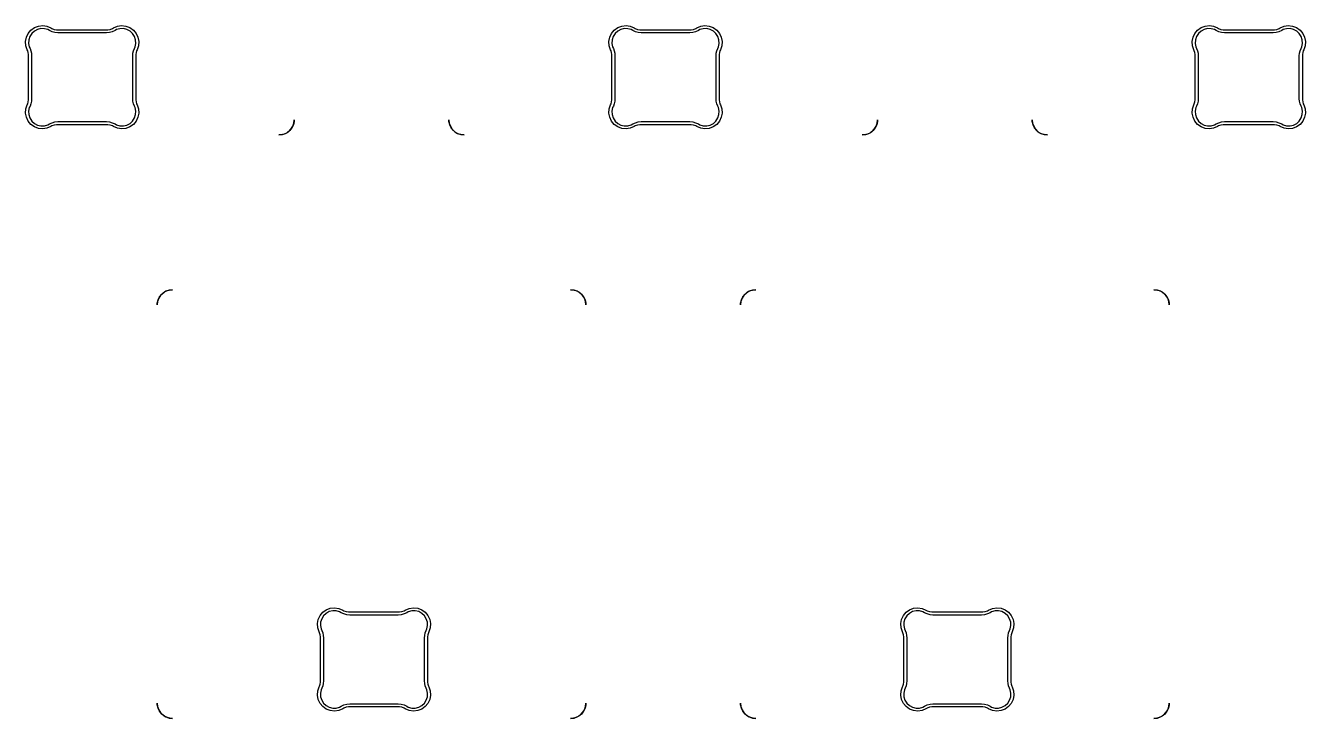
# Model space of a CAD drawing. Header units: inches. Extents: x -0.9 to 12.5, y -6 to -2.
# Drawn here: x 4.151 to 5.796, y -5.053 to -4.163 of the extents above; entities that cross this region are included whole.
import ezdxf

# ---------------------------------------------------------------- set-up
doc = ezdxf.new("R2010")
doc.units = ezdxf.units.IN
doc.header["$MEASUREMENT"] = 0
doc.layers.add('Edge.Cuts', color=40, linetype='CONTINUOUS', true_color=0xfabd2f)

msp = doc.modelspace()

# ---------------------------------------------------------------- linework, layer by layer
at = {"layer": 'Edge.Cuts', "linetype": 'CONTINUOUS'}
for p, q in [((4.1673, -4.1633), (4.1727, -4.1627)), ((4.1727, -4.1627), (4.1782, -4.1635)), ((4.2687, -4.1635), (4.2742, -4.1627)), ((4.2742, -4.1627), (4.2797, -4.1633)), ((4.9173, -4.1633), (4.9227, -4.1627)), ((4.9227, -4.1627), (4.9282, -4.1635)), ((5.0187, -4.1635), (5.0242, -4.1627)), ((5.0242, -4.1627), (5.0297, -4.1633)), ((5.6673, -4.1633), (5.6727, -4.1627)), ((5.6727, -4.1627), (5.6782, -4.1635)), ((5.7687, -4.1635), (5.7742, -4.1627)), ((5.7742, -4.1627), (5.7797, -4.1633)), ((4.1507, -4.1831), (4.1517, -4.1777)), ((4.1517, -4.1777), (4.1541, -4.1727)), ((4.1541, -4.1727), (4.1576, -4.1685)), ((4.1562, -4.1767), (4.1548, -4.181)), ((4.1586, -4.1729), (4.1562, -4.1767)), ((4.1576, -4.1685), (4.1621, -4.1653)), ((4.162, -4.1698), (4.1586, -4.1729)), ((4.166, -4.1677), (4.162, -4.1698)), ((4.1621, -4.1653), (4.1673, -4.1633)), ((4.1704, -4.1666), (4.166, -4.1677)), ((4.1749, -4.1667), (4.1704, -4.1666)), ((4.1793, -4.1679), (4.1749, -4.1667)), ((4.1782, -4.1635), (4.1832, -4.1657)), ((4.1813, -4.1691), (4.1793, -4.1679)), ((4.1847, -4.1707), (4.1813, -4.1691)), ((4.1832, -4.1657), (4.1846, -4.1665)), ((4.1846, -4.1665), (4.1875, -4.1676)), ((4.1884, -4.1717), (4.1847, -4.1707)), ((4.1875, -4.1676), (4.1906, -4.1681)), ((4.1922, -4.172), (4.1884, -4.1717)), ((4.1906, -4.1681), (4.1922, -4.1681)), ((4.1922, -4.1681), (4.1922, -4.1681)), ((4.1922, -4.1681), (4.2547, -4.1681)), ((4.2547, -4.172), (4.1922, -4.172)), ((4.1922, -4.172), (4.1922, -4.172)), ((4.2547, -4.1681), (4.2563, -4.1681)), ((4.2585, -4.1717), (4.2547, -4.172)), ((4.2563, -4.1681), (4.2594, -4.1676)), ((4.2622, -4.1707), (4.2585, -4.1717)), ((4.2594, -4.1676), (4.2623, -4.1665)), ((4.2657, -4.1691), (4.2622, -4.1707)), ((4.2623, -4.1665), (4.2637, -4.1657)), ((4.2637, -4.1657), (4.2687, -4.1635)), ((4.2676, -4.1679), (4.2657, -4.1691)), ((4.272, -4.1667), (4.2676, -4.1679)), ((4.2765, -4.1666), (4.272, -4.1667)), ((4.2809, -4.1677), (4.2765, -4.1666)), ((4.2797, -4.1633), (4.2848, -4.1653)), ((4.285, -4.1698), (4.2809, -4.1677)), ((4.2848, -4.1653), (4.2893, -4.1685)), ((4.2883, -4.1729), (4.285, -4.1698)), ((4.2907, -4.1767), (4.2883, -4.1729)), ((4.2893, -4.1685), (4.2928, -4.1727)), ((4.2921, -4.181), (4.2907, -4.1767)), ((4.2928, -4.1727), (4.2952, -4.1777)), ((4.2952, -4.1777), (4.2962, -4.1831)), ((4.9007, -4.1831), (4.9017, -4.1777)), ((4.9017, -4.1777), (4.9041, -4.1727)), ((4.9041, -4.1727), (4.9076, -4.1685)), ((4.9062, -4.1767), (4.9048, -4.181)), ((4.9086, -4.1729), (4.9062, -4.1767)), ((4.9076, -4.1685), (4.9121, -4.1653)), ((4.912, -4.1698), (4.9086, -4.1729)), ((4.916, -4.1677), (4.912, -4.1698)), ((4.9121, -4.1653), (4.9173, -4.1633)), ((4.9204, -4.1666), (4.916, -4.1677)), ((4.9249, -4.1667), (4.9204, -4.1666)), ((4.9293, -4.1679), (4.9249, -4.1667)), ((4.9282, -4.1635), (4.9332, -4.1657)), ((4.9313, -4.1691), (4.9293, -4.1679)), ((4.9347, -4.1707), (4.9313, -4.1691)), ((4.9332, -4.1657), (4.9346, -4.1665)), ((4.9346, -4.1665), (4.9375, -4.1676)), ((4.9384, -4.1717), (4.9347, -4.1707)), ((4.9375, -4.1676), (4.9406, -4.1681)), ((4.9422, -4.172), (4.9384, -4.1717)), ((4.9406, -4.1681), (4.9422, -4.1681)), ((4.9422, -4.1681), (4.9422, -4.1681)), ((4.9422, -4.1681), (5.0047, -4.1681)), ((5.0047, -4.172), (4.9422, -4.172)), ((4.9422, -4.172), (4.9422, -4.172)), ((5.0047, -4.1681), (5.0063, -4.1681)), ((5.0085, -4.1717), (5.0047, -4.172)), ((5.0063, -4.1681), (5.0094, -4.1676)), ((5.0122, -4.1707), (5.0085, -4.1717)), ((5.0094, -4.1676), (5.0123, -4.1665)), ((5.0157, -4.1691), (5.0122, -4.1707)), ((5.0123, -4.1665), (5.0137, -4.1657)), ((5.0137, -4.1657), (5.0187, -4.1635)), ((5.0176, -4.1679), (5.0157, -4.1691)), ((5.022, -4.1667), (5.0176, -4.1679)), ((5.0265, -4.1666), (5.022, -4.1667)), ((5.0309, -4.1677), (5.0265, -4.1666)), ((5.0297, -4.1633), (5.0348, -4.1653)), ((5.035, -4.1698), (5.0309, -4.1677)), ((5.0348, -4.1653), (5.0393, -4.1685)), ((5.0383, -4.1729), (5.035, -4.1698)), ((5.0407, -4.1767), (5.0383, -4.1729)), ((5.0393, -4.1685), (5.0428, -4.1727)), ((5.0421, -4.181), (5.0407, -4.1767)), ((5.0428, -4.1727), (5.0452, -4.1777)), ((5.0452, -4.1777), (5.0462, -4.1831)), ((5.6507, -4.1831), (5.6517, -4.1777)), ((5.6517, -4.1777), (5.6541, -4.1727)), ((5.6541, -4.1727), (5.6576, -4.1685)), ((5.6562, -4.1767), (5.6548, -4.181)), ((5.6586, -4.1729), (5.6562, -4.1767)), ((5.6576, -4.1685), (5.6621, -4.1653)), ((5.662, -4.1698), (5.6586, -4.1729)), ((5.666, -4.1677), (5.662, -4.1698)), ((5.6621, -4.1653), (5.6673, -4.1633)), ((5.6704, -4.1666), (5.666, -4.1677)), ((5.6749, -4.1667), (5.6704, -4.1666)), ((5.6793, -4.1679), (5.6749, -4.1667)), ((5.6782, -4.1635), (5.6832, -4.1657)), ((5.6813, -4.1691), (5.6793, -4.1679)), ((5.6847, -4.1707), (5.6813, -4.1691)), ((5.6832, -4.1657), (5.6846, -4.1665)), ((5.6846, -4.1665), (5.6875, -4.1676)), ((5.6884, -4.1717), (5.6847, -4.1707)), ((5.6875, -4.1676), (5.6906, -4.1681)), ((5.6922, -4.172), (5.6884, -4.1717)), ((5.6906, -4.1681), (5.6922, -4.1681)), ((5.6922, -4.1681), (5.6922, -4.1681)), ((5.6922, -4.1681), (5.7547, -4.1681)), ((5.7547, -4.172), (5.6922, -4.172)), ((5.6922, -4.172), (5.6922, -4.172)), ((5.7547, -4.1681), (5.7563, -4.1681)), ((5.7585, -4.1717), (5.7547, -4.172)), ((5.7563, -4.1681), (5.7594, -4.1676)), ((5.7622, -4.1707), (5.7585, -4.1717)), ((5.7594, -4.1676), (5.7623, -4.1665)), ((5.7657, -4.1691), (5.7622, -4.1707)), ((5.7623, -4.1665), (5.7637, -4.1657)), ((5.7637, -4.1657), (5.7687, -4.1635)), ((5.7676, -4.1679), (5.7657, -4.1691)), ((5.772, -4.1667), (5.7676, -4.1679)), ((5.7765, -4.1666), (5.772, -4.1667)), ((5.7809, -4.1677), (5.7765, -4.1666)), ((5.7797, -4.1633), (5.7848, -4.1653)), ((5.785, -4.1698), (5.7809, -4.1677)), ((5.7848, -4.1653), (5.7893, -4.1685)), ((5.7883, -4.1729), (5.785, -4.1698)), ((5.7907, -4.1767), (5.7883, -4.1729)), ((5.7893, -4.1685), (5.7928, -4.1727)), ((5.7921, -4.181), (5.7907, -4.1767)), ((5.7928, -4.1727), (5.7952, -4.1777)), ((5.7952, -4.1777), (5.7962, -4.1831)), ((4.1511, -4.1886), (4.1507, -4.1831)), ((4.1528, -4.1938), (4.1511, -4.1886)), ((4.1534, -4.195), (4.1528, -4.1938)), ((4.1542, -4.1975), (4.1534, -4.195)), ((4.1548, -4.181), (4.1545, -4.1856)), ((4.1545, -4.1856), (4.1554, -4.19)), ((4.1554, -4.19), (4.1564, -4.1921)), ((4.1564, -4.1921), (4.1575, -4.1951)), ((4.1575, -4.1951), (4.1583, -4.1982)), ((4.2887, -4.1982), (4.2894, -4.1951)), ((4.2894, -4.1951), (4.2906, -4.1921)), ((4.2906, -4.1921), (4.2915, -4.19)), ((4.2906, -4.1921), (4.2906, -4.1921)), ((4.2915, -4.19), (4.2924, -4.1856)), ((4.2924, -4.1856), (4.2921, -4.181)), ((4.2935, -4.195), (4.2928, -4.1975)), ((4.2941, -4.1938), (4.2935, -4.195)), ((4.2959, -4.1886), (4.2941, -4.1938)), ((4.2941, -4.1938), (4.2941, -4.1938)), ((4.2962, -4.1831), (4.2959, -4.1886)), ((4.9011, -4.1886), (4.9007, -4.1831)), ((4.9028, -4.1938), (4.9011, -4.1886)), ((4.9034, -4.195), (4.9028, -4.1938)), ((4.9042, -4.1975), (4.9034, -4.195)), ((4.9048, -4.181), (4.9045, -4.1856)), ((4.9045, -4.1856), (4.9054, -4.19)), ((4.9054, -4.19), (4.9064, -4.1921)), ((4.9064, -4.1921), (4.9075, -4.1951)), ((4.9075, -4.1951), (4.9083, -4.1982)), ((5.0387, -4.1982), (5.0394, -4.1951)), ((5.0394, -4.1951), (5.0406, -4.1921)), ((5.0406, -4.1921), (5.0415, -4.19)), ((5.0406, -4.1921), (5.0406, -4.1921)), ((5.0415, -4.19), (5.0424, -4.1856)), ((5.0424, -4.1856), (5.0421, -4.181)), ((5.0435, -4.195), (5.0428, -4.1975)), ((5.0441, -4.1938), (5.0435, -4.195)), ((5.0459, -4.1886), (5.0441, -4.1938)), ((5.0441, -4.1938), (5.0441, -4.1938)), ((5.0462, -4.1831), (5.0459, -4.1886)), ((5.6511, -4.1886), (5.6507, -4.1831)), ((5.6528, -4.1938), (5.6511, -4.1886)), ((5.6534, -4.195), (5.6528, -4.1938)), ((5.6542, -4.1975), (5.6534, -4.195)), ((5.6548, -4.181), (5.6545, -4.1856)), ((5.6545, -4.1856), (5.6554, -4.19)), ((5.6554, -4.19), (5.6564, -4.1921)), ((5.6564, -4.1921), (5.6575, -4.1951)), ((5.6575, -4.1951), (5.6583, -4.1982)), ((5.7887, -4.1982), (5.7894, -4.1951)), ((5.7894, -4.1951), (5.7906, -4.1921)), ((5.7906, -4.1921), (5.7915, -4.19)), ((5.7906, -4.1921), (5.7906, -4.1921)), ((5.7915, -4.19), (5.7924, -4.1856)), ((5.7924, -4.1856), (5.7921, -4.181)), ((5.7935, -4.195), (5.7928, -4.1975)), ((5.7941, -4.1938), (5.7935, -4.195)), ((5.7959, -4.1886), (5.7941, -4.1938)), ((5.7941, -4.1938), (5.7941, -4.1938)), ((5.7962, -4.1831), (5.7959, -4.1886)), ((4.1546, -4.2001), (4.1542, -4.1975)), ((4.1546, -4.2015), (4.1546, -4.2001)), ((4.1546, -4.2568), (4.1546, -4.2015)), ((4.1546, -4.2015), (4.1546, -4.2015)), ((4.1583, -4.1982), (4.1585, -4.2015)), ((4.1585, -4.2015), (4.1585, -4.2015)), ((4.1585, -4.2015), (4.1585, -4.2568)), ((4.2884, -4.2015), (4.2887, -4.1982)), ((4.2884, -4.2568), (4.2884, -4.2015)), ((4.2884, -4.2015), (4.2884, -4.2015)), ((4.2928, -4.1975), (4.2924, -4.2001)), ((4.2924, -4.2001), (4.2924, -4.2015)), ((4.2924, -4.2015), (4.2924, -4.2015)), ((4.2924, -4.2015), (4.2924, -4.2568)), ((4.9046, -4.2001), (4.9042, -4.1975)), ((4.9046, -4.2015), (4.9046, -4.2001)), ((4.9046, -4.2568), (4.9046, -4.2015)), ((4.9046, -4.2015), (4.9046, -4.2015)), ((4.9083, -4.1982), (4.9085, -4.2015)), ((4.9085, -4.2015), (4.9085, -4.2015)), ((4.9085, -4.2015), (4.9085, -4.2568)), ((5.0384, -4.2015), (5.0387, -4.1982)), ((5.0384, -4.2568), (5.0384, -4.2015)), ((5.0384, -4.2015), (5.0384, -4.2015)), ((5.0428, -4.1975), (5.0424, -4.2001)), ((5.0424, -4.2001), (5.0424, -4.2015)), ((5.0424, -4.2015), (5.0424, -4.2015)), ((5.0424, -4.2015), (5.0424, -4.2568)), ((5.6546, -4.2001), (5.6542, -4.1975)), ((5.6546, -4.2015), (5.6546, -4.2001)), ((5.6546, -4.2568), (5.6546, -4.2015)), ((5.6546, -4.2015), (5.6546, -4.2015)), ((5.6583, -4.1982), (5.6585, -4.2015)), ((5.6585, -4.2015), (5.6585, -4.2015)), ((5.6585, -4.2015), (5.6585, -4.2568)), ((5.7884, -4.2015), (5.7887, -4.1982)), ((5.7884, -4.2568), (5.7884, -4.2015)), ((5.7884, -4.2015), (5.7884, -4.2015)), ((5.7928, -4.1975), (5.7924, -4.2001)), ((5.7924, -4.2001), (5.7924, -4.2015)), ((5.7924, -4.2015), (5.7924, -4.2015)), ((5.7924, -4.2015), (5.7924, -4.2568)), ((4.1534, -4.2633), (4.1542, -4.2608)), ((4.1542, -4.2608), (4.1546, -4.2581)), ((4.1546, -4.2581), (4.1546, -4.2568)), ((4.1546, -4.2568), (4.1546, -4.2568)), ((4.1583, -4.26), (4.1575, -4.2632)), ((4.1585, -4.2568), (4.1583, -4.26)), ((4.1585, -4.2568), (4.1585, -4.2568)), ((4.2887, -4.26), (4.2884, -4.2568)), ((4.2894, -4.2632), (4.2887, -4.26)), ((4.2924, -4.2568), (4.2924, -4.2581)), ((4.2924, -4.2581), (4.2928, -4.2608)), ((4.2928, -4.2608), (4.2935, -4.2633)), ((4.9034, -4.2633), (4.9042, -4.2608)), ((4.9042, -4.2608), (4.9046, -4.2581)), ((4.9046, -4.2581), (4.9046, -4.2568)), ((4.9046, -4.2568), (4.9046, -4.2568)), ((4.9083, -4.26), (4.9075, -4.2632)), ((4.9085, -4.2568), (4.9083, -4.26)), ((4.9085, -4.2568), (4.9085, -4.2568)), ((5.0387, -4.26), (5.0384, -4.2568)), ((5.0394, -4.2632), (5.0387, -4.26)), ((5.0424, -4.2568), (5.0424, -4.2581)), ((5.0424, -4.2581), (5.0428, -4.2608)), ((5.0428, -4.2608), (5.0435, -4.2633)), ((5.6534, -4.2633), (5.6542, -4.2608)), ((5.6542, -4.2608), (5.6546, -4.2581)), ((5.6546, -4.2581), (5.6546, -4.2568)), ((5.6546, -4.2568), (5.6546, -4.2568)), ((5.6583, -4.26), (5.6575, -4.2632)), ((5.6585, -4.2568), (5.6583, -4.26)), ((5.6585, -4.2568), (5.6585, -4.2568)), ((5.7887, -4.26), (5.7884, -4.2568)), ((5.7894, -4.2632), (5.7887, -4.26)), ((5.7924, -4.2568), (5.7924, -4.2581)), ((5.7924, -4.2581), (5.7928, -4.2608)), ((5.7928, -4.2608), (5.7935, -4.2633)), ((4.1507, -4.2752), (4.1511, -4.2697)), ((4.1517, -4.2806), (4.1507, -4.2752)), ((4.1511, -4.2697), (4.1528, -4.2645)), ((4.1528, -4.2645), (4.1534, -4.2633)), ((4.1528, -4.2645), (4.1528, -4.2645)), ((4.1554, -4.2682), (4.1545, -4.2727)), ((4.1545, -4.2727), (4.1548, -4.2772)), ((4.1548, -4.2772), (4.1562, -4.2815)), ((4.1564, -4.2662), (4.1554, -4.2682)), ((4.1575, -4.2632), (4.1564, -4.2662)), ((4.1564, -4.2662), (4.1564, -4.2662)), ((4.2906, -4.2662), (4.2894, -4.2632)), ((4.2915, -4.2682), (4.2906, -4.2662)), ((4.2907, -4.2815), (4.2921, -4.2772)), ((4.2924, -4.2727), (4.2915, -4.2682)), ((4.2921, -4.2772), (4.2924, -4.2727)), ((4.2935, -4.2633), (4.2941, -4.2645)), ((4.2941, -4.2645), (4.2941, -4.2645)), ((4.2941, -4.2645), (4.2959, -4.2697)), ((4.2962, -4.2752), (4.2952, -4.2806)), ((4.2959, -4.2697), (4.2962, -4.2752)), ((4.9007, -4.2752), (4.9011, -4.2697)), ((4.9017, -4.2806), (4.9007, -4.2752)), ((4.9011, -4.2697), (4.9028, -4.2645)), ((4.9028, -4.2645), (4.9034, -4.2633)), ((4.9028, -4.2645), (4.9028, -4.2645)), ((4.9054, -4.2682), (4.9045, -4.2727)), ((4.9045, -4.2727), (4.9048, -4.2772)), ((4.9048, -4.2772), (4.9062, -4.2815)), ((4.9064, -4.2662), (4.9054, -4.2682)), ((4.9075, -4.2632), (4.9064, -4.2662)), ((4.9064, -4.2662), (4.9064, -4.2662)), ((5.0406, -4.2662), (5.0394, -4.2632)), ((5.0415, -4.2682), (5.0406, -4.2662)), ((5.0407, -4.2815), (5.0421, -4.2772)), ((5.0424, -4.2727), (5.0415, -4.2682)), ((5.0421, -4.2772), (5.0424, -4.2727)), ((5.0435, -4.2633), (5.0441, -4.2645)), ((5.0441, -4.2645), (5.0441, -4.2645)), ((5.0441, -4.2645), (5.0459, -4.2697)), ((5.0462, -4.2752), (5.0452, -4.2806)), ((5.0459, -4.2697), (5.0462, -4.2752)), ((5.6507, -4.2752), (5.6511, -4.2697)), ((5.6517, -4.2806), (5.6507, -4.2752)), ((5.6511, -4.2697), (5.6528, -4.2645)), ((5.6528, -4.2645), (5.6534, -4.2633)), ((5.6528, -4.2645), (5.6528, -4.2645)), ((5.6554, -4.2682), (5.6545, -4.2727)), ((5.6545, -4.2727), (5.6548, -4.2772)), ((5.6548, -4.2772), (5.6562, -4.2815)), ((5.6564, -4.2662), (5.6554, -4.2682)), ((5.6575, -4.2632), (5.6564, -4.2662)), ((5.6564, -4.2662), (5.6564, -4.2662)), ((5.7906, -4.2662), (5.7894, -4.2632)), ((5.7915, -4.2682), (5.7906, -4.2662)), ((5.7907, -4.2815), (5.7921, -4.2772)), ((5.7924, -4.2727), (5.7915, -4.2682)), ((5.7921, -4.2772), (5.7924, -4.2727)), ((5.7935, -4.2633), (5.7941, -4.2645)), ((5.7941, -4.2645), (5.7941, -4.2645)), ((5.7941, -4.2645), (5.7959, -4.2697)), ((5.7962, -4.2752), (5.7952, -4.2806)), ((5.7959, -4.2697), (5.7962, -4.2752)), ((4.1541, -4.2856), (4.1517, -4.2806)), ((4.1576, -4.2898), (4.1541, -4.2856)), ((4.1562, -4.2815), (4.1586, -4.2854)), ((4.1621, -4.293), (4.1576, -4.2898)), ((4.1586, -4.2854), (4.162, -4.2884)), ((4.162, -4.2884), (4.166, -4.2906)), ((4.1673, -4.2949), (4.1621, -4.293)), ((4.166, -4.2906), (4.1704, -4.2916)), ((4.1704, -4.2916), (4.1749, -4.2915)), ((4.1782, -4.2947), (4.1727, -4.2955)), ((4.1749, -4.2915), (4.1793, -4.2903)), ((4.1832, -4.2926), (4.1782, -4.2947)), ((4.1793, -4.2903), (4.1813, -4.2892)), ((4.1813, -4.2892), (4.1847, -4.2876)), ((4.1813, -4.2892), (4.1813, -4.2892)), ((4.1846, -4.2918), (4.1832, -4.2926)), ((4.1832, -4.2926), (4.1832, -4.2926)), ((4.1875, -4.2907), (4.1846, -4.2918)), ((4.1847, -4.2876), (4.1884, -4.2866)), ((4.1906, -4.2902), (4.1875, -4.2907)), ((4.1884, -4.2866), (4.1922, -4.2862)), ((4.1922, -4.2902), (4.1906, -4.2902)), ((4.1922, -4.2862), (4.2547, -4.2862)), ((4.2547, -4.2902), (4.1922, -4.2902)), ((4.2547, -4.2862), (4.2585, -4.2866)), ((4.2563, -4.2902), (4.2547, -4.2902)), ((4.2594, -4.2907), (4.2563, -4.2902)), ((4.2585, -4.2866), (4.2622, -4.2876)), ((4.2623, -4.2918), (4.2594, -4.2907)), ((4.2622, -4.2876), (4.2657, -4.2892)), ((4.2637, -4.2926), (4.2623, -4.2918)), ((4.2687, -4.2947), (4.2637, -4.2926)), ((4.2657, -4.2892), (4.2676, -4.2903)), ((4.2676, -4.2903), (4.272, -4.2915)), ((4.2742, -4.2955), (4.2687, -4.2947)), ((4.272, -4.2915), (4.2765, -4.2916)), ((4.2765, -4.2916), (4.2809, -4.2906)), ((4.2848, -4.293), (4.2797, -4.2949)), ((4.2809, -4.2906), (4.285, -4.2884)), ((4.2893, -4.2898), (4.2848, -4.293)), ((4.285, -4.2884), (4.2883, -4.2854)), ((4.2883, -4.2854), (4.2907, -4.2815)), ((4.2928, -4.2856), (4.2893, -4.2898)), ((4.2952, -4.2806), (4.2928, -4.2856)), ((4.4932, -4.2942), (4.4905, -4.2977)), ((4.4919, -4.2959), (4.4942, -4.2922)), ((4.4952, -4.2902), (4.4932, -4.2942)), ((4.4942, -4.2922), (4.4957, -4.288)), ((4.4962, -4.2859), (4.4952, -4.2902)), ((4.4957, -4.288), (4.4962, -4.2837)), ((4.4962, -4.2837), (4.4962, -4.2859)), ((4.695, -4.2859), (4.695, -4.2837)), ((4.695, -4.2837), (4.6955, -4.288)), ((4.696, -4.2902), (4.695, -4.2859)), ((4.6955, -4.288), (4.6969, -4.2922)), ((4.6979, -4.2942), (4.696, -4.2902)), ((4.6969, -4.2922), (4.6993, -4.2959)), ((4.7007, -4.2977), (4.6979, -4.2942)), ((4.9041, -4.2856), (4.9017, -4.2806)), ((4.9076, -4.2898), (4.9041, -4.2856)), ((4.9062, -4.2815), (4.9086, -4.2854)), ((4.9121, -4.293), (4.9076, -4.2898)), ((4.9086, -4.2854), (4.912, -4.2884)), ((4.912, -4.2884), (4.916, -4.2906)), ((4.9173, -4.2949), (4.9121, -4.293)), ((4.916, -4.2906), (4.9204, -4.2916)), ((4.9204, -4.2916), (4.9249, -4.2915)), ((4.9282, -4.2947), (4.9227, -4.2955)), ((4.9249, -4.2915), (4.9293, -4.2903)), ((4.9332, -4.2926), (4.9282, -4.2947)), ((4.9293, -4.2903), (4.9313, -4.2892)), ((4.9313, -4.2892), (4.9347, -4.2876)), ((4.9313, -4.2892), (4.9313, -4.2892)), ((4.9346, -4.2918), (4.9332, -4.2926)), ((4.9332, -4.2926), (4.9332, -4.2926)), ((4.9375, -4.2907), (4.9346, -4.2918)), ((4.9347, -4.2876), (4.9384, -4.2866)), ((4.9406, -4.2902), (4.9375, -4.2907)), ((4.9384, -4.2866), (4.9422, -4.2862)), ((4.9422, -4.2902), (4.9406, -4.2902)), ((4.9422, -4.2862), (5.0047, -4.2862)), ((5.0047, -4.2902), (4.9422, -4.2902)), ((5.0047, -4.2862), (5.0085, -4.2866)), ((5.0063, -4.2902), (5.0047, -4.2902)), ((5.0094, -4.2907), (5.0063, -4.2902)), ((5.0085, -4.2866), (5.0122, -4.2876)), ((5.0123, -4.2918), (5.0094, -4.2907)), ((5.0122, -4.2876), (5.0157, -4.2892)), ((5.0137, -4.2926), (5.0123, -4.2918)), ((5.0187, -4.2947), (5.0137, -4.2926)), ((5.0157, -4.2892), (5.0176, -4.2903)), ((5.0176, -4.2903), (5.022, -4.2915)), ((5.0242, -4.2955), (5.0187, -4.2947)), ((5.022, -4.2915), (5.0265, -4.2916)), ((5.0265, -4.2916), (5.0309, -4.2906)), ((5.0348, -4.293), (5.0297, -4.2949)), ((5.0309, -4.2906), (5.035, -4.2884)), ((5.0393, -4.2898), (5.0348, -4.293)), ((5.035, -4.2884), (5.0383, -4.2854)), ((5.0383, -4.2854), (5.0407, -4.2815)), ((5.0428, -4.2856), (5.0393, -4.2898)), ((5.0452, -4.2806), (5.0428, -4.2856)), ((5.2432, -4.2942), (5.2405, -4.2977)), ((5.2419, -4.2959), (5.2442, -4.2922)), ((5.2452, -4.2902), (5.2432, -4.2942)), ((5.2442, -4.2922), (5.2457, -4.288)), ((5.2462, -4.2859), (5.2452, -4.2902)), ((5.2457, -4.288), (5.2462, -4.2837)), ((5.2462, -4.2837), (5.2462, -4.2859)), ((5.445, -4.2859), (5.445, -4.2837)), ((5.445, -4.2837), (5.4455, -4.288)), ((5.446, -4.2902), (5.445, -4.2859)), ((5.4455, -4.288), (5.4469, -4.2922)), ((5.4479, -4.2942), (5.446, -4.2902)), ((5.4469, -4.2922), (5.4493, -4.2959)), ((5.4507, -4.2977), (5.4479, -4.2942)), ((5.6541, -4.2856), (5.6517, -4.2806)), ((5.6576, -4.2898), (5.6541, -4.2856)), ((5.6562, -4.2815), (5.6586, -4.2854)), ((5.6621, -4.293), (5.6576, -4.2898)), ((5.6586, -4.2854), (5.662, -4.2884)), ((5.662, -4.2884), (5.666, -4.2906)), ((5.6673, -4.2949), (5.6621, -4.293)), ((5.666, -4.2906), (5.6704, -4.2916)), ((5.6704, -4.2916), (5.6749, -4.2915)), ((5.6782, -4.2947), (5.6727, -4.2955)), ((5.6749, -4.2915), (5.6793, -4.2903)), ((5.6832, -4.2926), (5.6782, -4.2947)), ((5.6793, -4.2903), (5.6813, -4.2892)), ((5.6813, -4.2892), (5.6847, -4.2876)), ((5.6813, -4.2892), (5.6813, -4.2892)), ((5.6846, -4.2918), (5.6832, -4.2926)), ((5.6832, -4.2926), (5.6832, -4.2926)), ((5.6875, -4.2907), (5.6846, -4.2918)), ((5.6847, -4.2876), (5.6884, -4.2866)), ((5.6906, -4.2902), (5.6875, -4.2907)), ((5.6884, -4.2866), (5.6922, -4.2862)), ((5.6922, -4.2902), (5.6906, -4.2902)), ((5.6922, -4.2862), (5.7547, -4.2862)), ((5.7547, -4.2902), (5.6922, -4.2902)), ((5.7547, -4.2862), (5.7585, -4.2866)), ((5.7563, -4.2902), (5.7547, -4.2902)), ((5.7594, -4.2907), (5.7563, -4.2902)), ((5.7585, -4.2866), (5.7622, -4.2876)), ((5.7623, -4.2918), (5.7594, -4.2907)), ((5.7622, -4.2876), (5.7657, -4.2892)), ((5.7637, -4.2926), (5.7623, -4.2918)), ((5.7687, -4.2947), (5.7637, -4.2926)), ((5.7657, -4.2892), (5.7676, -4.2903)), ((5.7676, -4.2903), (5.772, -4.2915)), ((5.7742, -4.2955), (5.7687, -4.2947)), ((5.772, -4.2915), (5.7765, -4.2916)), ((5.7765, -4.2916), (5.7809, -4.2906)), ((5.7848, -4.293), (5.7797, -4.2949)), ((5.7809, -4.2906), (5.785, -4.2884)), ((5.7893, -4.2898), (5.7848, -4.293)), ((5.785, -4.2884), (5.7883, -4.2854)), ((5.7883, -4.2854), (5.7907, -4.2815)), ((5.7928, -4.2856), (5.7893, -4.2898)), ((5.7952, -4.2806), (5.7928, -4.2856)), ((4.1727, -4.2955), (4.1673, -4.2949)), ((4.2797, -4.2949), (4.2742, -4.2955)), ((4.4765, -4.3033), (4.4809, -4.3029)), ((4.4787, -4.3033), (4.4765, -4.3033)), ((4.483, -4.3024), (4.4787, -4.3033)), ((4.4809, -4.3029), (4.485, -4.3014)), ((4.487, -4.3004), (4.483, -4.3024)), ((4.485, -4.3014), (4.4887, -4.2991)), ((4.4905, -4.2977), (4.487, -4.3004)), ((4.4887, -4.2991), (4.4919, -4.2959)), ((4.6993, -4.2959), (4.7024, -4.2991)), ((4.7041, -4.3004), (4.7007, -4.2977)), ((4.7024, -4.2991), (4.7061, -4.3014)), ((4.7081, -4.3024), (4.7041, -4.3004)), ((4.7061, -4.3014), (4.7103, -4.3029)), ((4.7124, -4.3033), (4.7081, -4.3024)), ((4.7103, -4.3029), (4.7147, -4.3033)), ((4.7147, -4.3033), (4.7124, -4.3033)), ((4.9227, -4.2955), (4.9173, -4.2949)), ((5.0297, -4.2949), (5.0242, -4.2955)), ((5.2265, -4.3033), (5.2309, -4.3029)), ((5.2287, -4.3033), (5.2265, -4.3033)), ((5.233, -4.3024), (5.2287, -4.3033)), ((5.2309, -4.3029), (5.235, -4.3014)), ((5.237, -4.3004), (5.233, -4.3024)), ((5.235, -4.3014), (5.2387, -4.2991)), ((5.2405, -4.2977), (5.237, -4.3004)), ((5.2387, -4.2991), (5.2419, -4.2959)), ((5.4493, -4.2959), (5.4524, -4.2991)), ((5.4541, -4.3004), (5.4507, -4.2977)), ((5.4524, -4.2991), (5.4561, -4.3014)), ((5.4581, -4.3024), (5.4541, -4.3004)), ((5.4561, -4.3014), (5.4603, -4.3029)), ((5.4624, -4.3033), (5.4581, -4.3024)), ((5.4603, -4.3029), (5.4647, -4.3033)), ((5.4647, -4.3033), (5.4624, -4.3033)), ((5.6727, -4.2955), (5.6673, -4.2949)), ((5.7797, -4.2949), (5.7742, -4.2955)), ((4.3229, -4.5113), (4.3257, -4.5078)), ((4.3274, -4.5065), (4.3243, -4.5096)), ((4.3257, -4.5078), (4.3291, -4.5051)), ((4.3311, -4.5041), (4.3274, -4.5065)), ((4.3291, -4.5051), (4.3331, -4.5032)), ((4.3353, -4.5027), (4.3311, -4.5041)), ((4.3331, -4.5032), (4.3374, -4.5022)), ((4.3397, -4.5022), (4.3353, -4.5027)), ((4.3374, -4.5022), (4.3397, -4.5022)), ((4.8559, -4.5027), (4.8515, -4.5022)), ((4.8515, -4.5022), (4.8537, -4.5022)), ((4.8537, -4.5022), (4.858, -4.5032)), ((4.86, -4.5041), (4.8559, -4.5027)), ((4.858, -4.5032), (4.862, -4.5051)), ((4.8637, -4.5065), (4.86, -4.5041)), ((4.862, -4.5051), (4.8655, -4.5078)), ((4.8669, -4.5096), (4.8637, -4.5065)), ((4.8655, -4.5078), (4.8682, -4.5113)), ((5.0729, -4.5113), (5.0757, -4.5078)), ((5.0774, -4.5065), (5.0743, -4.5096)), ((5.0757, -4.5078), (5.0791, -4.5051)), ((5.0811, -4.5041), (5.0774, -4.5065)), ((5.0791, -4.5051), (5.0831, -4.5032)), ((5.0853, -4.5027), (5.0811, -4.5041)), ((5.0831, -4.5032), (5.0874, -4.5022)), ((5.0897, -4.5022), (5.0853, -4.5027)), ((5.0874, -4.5022), (5.0897, -4.5022)), ((5.6059, -4.5027), (5.6015, -4.5022)), ((5.6015, -4.5022), (5.6037, -4.5022)), ((5.6037, -4.5022), (5.608, -4.5032)), ((5.61, -4.5041), (5.6059, -4.5027)), ((5.608, -4.5032), (5.612, -4.5051)), ((5.6137, -4.5065), (5.61, -4.5041)), ((5.612, -4.5051), (5.6155, -4.5078)), ((5.6169, -4.5096), (5.6137, -4.5065)), ((5.6155, -4.5078), (5.6182, -4.5113)), ((4.32, -4.5196), (4.321, -4.5153)), ((4.3205, -4.5175), (4.32, -4.5219)), ((4.32, -4.5219), (4.32, -4.5196)), ((4.3219, -4.5133), (4.3205, -4.5175)), ((4.321, -4.5153), (4.3229, -4.5113)), ((4.3243, -4.5096), (4.3219, -4.5133)), ((4.8692, -4.5133), (4.8669, -4.5096)), ((4.8682, -4.5113), (4.8702, -4.5153)), ((4.8707, -4.5175), (4.8692, -4.5133)), ((4.8702, -4.5153), (4.8712, -4.5196)), ((4.8712, -4.5219), (4.8707, -4.5175)), ((4.8712, -4.5196), (4.8712, -4.5219)), ((5.07, -4.5196), (5.071, -4.5153)), ((5.0705, -4.5175), (5.07, -4.5219)), ((5.07, -4.5219), (5.07, -4.5196)), ((5.0719, -4.5133), (5.0705, -4.5175)), ((5.071, -4.5153), (5.0729, -4.5113)), ((5.0743, -4.5096), (5.0719, -4.5133)), ((5.6192, -4.5133), (5.6169, -4.5096)), ((5.6182, -4.5113), (5.6202, -4.5153)), ((5.6207, -4.5175), (5.6192, -4.5133)), ((5.6202, -4.5153), (5.6212, -4.5196)), ((5.6212, -4.5219), (5.6207, -4.5175)), ((5.6212, -4.5196), (5.6212, -4.5219)), ((4.5293, -4.9211), (4.5328, -4.9169)), ((4.5328, -4.9169), (4.5373, -4.9137)), ((4.5372, -4.9183), (4.5338, -4.9213)), ((4.5412, -4.9161), (4.5372, -4.9183)), ((4.5373, -4.9137), (4.5425, -4.9118)), ((4.5456, -4.9151), (4.5412, -4.9161)), ((4.5425, -4.9118), (4.5479, -4.9112)), ((4.5501, -4.9151), (4.5456, -4.9151)), ((4.5479, -4.9112), (4.5534, -4.912)), ((4.5545, -4.9164), (4.5501, -4.9151)), ((4.5534, -4.912), (4.5584, -4.9141)), ((4.5565, -4.9175), (4.5545, -4.9164)), ((4.5599, -4.9191), (4.5565, -4.9175)), ((4.5584, -4.9141), (4.5598, -4.9149)), ((4.5598, -4.9149), (4.5627, -4.916)), ((4.5636, -4.9201), (4.5599, -4.9191)), ((4.5627, -4.916), (4.5658, -4.9165)), ((4.5658, -4.9165), (4.5674, -4.9165)), ((4.5674, -4.9165), (4.5674, -4.9165)), ((4.5674, -4.9165), (4.6299, -4.9165)), ((4.6299, -4.9165), (4.6315, -4.9165)), ((4.6315, -4.9165), (4.6346, -4.916)), ((4.6374, -4.9191), (4.6337, -4.9201)), ((4.6346, -4.916), (4.6375, -4.9149)), ((4.6409, -4.9175), (4.6374, -4.9191)), ((4.6375, -4.9149), (4.6389, -4.9141)), ((4.6389, -4.9141), (4.6439, -4.912)), ((4.6428, -4.9164), (4.6409, -4.9175)), ((4.6472, -4.9151), (4.6428, -4.9164)), ((4.6439, -4.912), (4.6494, -4.9112)), ((4.6517, -4.9151), (4.6472, -4.9151)), ((4.6494, -4.9112), (4.6549, -4.9118)), ((4.6561, -4.9161), (4.6517, -4.9151)), ((4.6549, -4.9118), (4.66, -4.9137)), ((4.6601, -4.9183), (4.6561, -4.9161)), ((4.66, -4.9137), (4.6645, -4.9169)), ((4.6635, -4.9213), (4.6601, -4.9183)), ((4.6645, -4.9169), (4.668, -4.9211)), ((5.2793, -4.9211), (5.2828, -4.9169)), ((5.2828, -4.9169), (5.2873, -4.9137)), ((5.2872, -4.9183), (5.2838, -4.9213)), ((5.2912, -4.9161), (5.2872, -4.9183)), ((5.2873, -4.9137), (5.2925, -4.9118)), ((5.2956, -4.9151), (5.2912, -4.9161)), ((5.2925, -4.9118), (5.2979, -4.9112)), ((5.3001, -4.9151), (5.2956, -4.9151)), ((5.2979, -4.9112), (5.3034, -4.912)), ((5.3045, -4.9164), (5.3001, -4.9151)), ((5.3034, -4.912), (5.3084, -4.9141)), ((5.3065, -4.9175), (5.3045, -4.9164)), ((5.3099, -4.9191), (5.3065, -4.9175)), ((5.3084, -4.9141), (5.3098, -4.9149)), ((5.3098, -4.9149), (5.3127, -4.916)), ((5.3136, -4.9201), (5.3099, -4.9191)), ((5.3127, -4.916), (5.3158, -4.9165)), ((5.3158, -4.9165), (5.3174, -4.9165)), ((5.3174, -4.9165), (5.3174, -4.9165)), ((5.3174, -4.9165), (5.3799, -4.9165)), ((5.3799, -4.9165), (5.3815, -4.9165)), ((5.3815, -4.9165), (5.3846, -4.916)), ((5.3874, -4.9191), (5.3837, -4.9201)), ((5.3846, -4.916), (5.3875, -4.9149)), ((5.3909, -4.9175), (5.3874, -4.9191)), ((5.3875, -4.9149), (5.3889, -4.9141)), ((5.3889, -4.9141), (5.3939, -4.912)), ((5.3928, -4.9164), (5.3909, -4.9175)), ((5.3972, -4.9151), (5.3928, -4.9164)), ((5.3939, -4.912), (5.3994, -4.9112)), ((5.4017, -4.9151), (5.3972, -4.9151)), ((5.3994, -4.9112), (5.4049, -4.9118)), ((5.4061, -4.9161), (5.4017, -4.9151)), ((5.4049, -4.9118), (5.41, -4.9137)), ((5.4101, -4.9183), (5.4061, -4.9161)), ((5.41, -4.9137), (5.4145, -4.9169)), ((5.4135, -4.9213), (5.4101, -4.9183)), ((5.4145, -4.9169), (5.418, -4.9211)), ((4.5259, -4.9315), (4.5269, -4.9261)), ((4.5263, -4.937), (4.5259, -4.9315)), ((4.5269, -4.9261), (4.5293, -4.9211)), ((4.53, -4.9295), (4.5297, -4.934)), ((4.5297, -4.934), (4.5306, -4.9384)), ((4.5314, -4.9252), (4.53, -4.9295)), ((4.5338, -4.9213), (4.5314, -4.9252)), ((4.5674, -4.9205), (4.5636, -4.9201)), ((4.6299, -4.9205), (4.5674, -4.9205)), ((4.5674, -4.9205), (4.5674, -4.9205)), ((4.6337, -4.9201), (4.6299, -4.9205)), ((4.6659, -4.9252), (4.6635, -4.9213)), ((4.6673, -4.9295), (4.6659, -4.9252)), ((4.6667, -4.9384), (4.6676, -4.934)), ((4.6676, -4.934), (4.6673, -4.9295)), ((4.668, -4.9211), (4.6704, -4.9261)), ((4.6704, -4.9261), (4.6714, -4.9315)), ((4.6714, -4.9315), (4.671, -4.937)), ((5.2759, -4.9315), (5.2769, -4.9261)), ((5.2763, -4.937), (5.2759, -4.9315)), ((5.2769, -4.9261), (5.2793, -4.9211)), ((5.28, -4.9295), (5.2797, -4.934)), ((5.2797, -4.934), (5.2806, -4.9384)), ((5.2814, -4.9252), (5.28, -4.9295)), ((5.2838, -4.9213), (5.2814, -4.9252)), ((5.3174, -4.9205), (5.3136, -4.9201)), ((5.3799, -4.9205), (5.3174, -4.9205)), ((5.3174, -4.9205), (5.3174, -4.9205)), ((5.3837, -4.9201), (5.3799, -4.9205)), ((5.4159, -4.9252), (5.4135, -4.9213)), ((5.4173, -4.9295), (5.4159, -4.9252)), ((5.4167, -4.9384), (5.4176, -4.934)), ((5.4176, -4.934), (5.4173, -4.9295)), ((5.418, -4.9211), (5.4204, -4.9261)), ((5.4204, -4.9261), (5.4214, -4.9315)), ((5.4214, -4.9315), (5.421, -4.937)), ((4.528, -4.9422), (4.5263, -4.937)), ((4.5286, -4.9434), (4.528, -4.9422)), ((4.5294, -4.9459), (4.5286, -4.9434)), ((4.5298, -4.9486), (4.5294, -4.9459)), ((4.5298, -4.9499), (4.5298, -4.9486)), ((4.5298, -5.0052), (4.5298, -4.9499)), ((4.5298, -4.9499), (4.5298, -4.9499)), ((4.5306, -4.9384), (4.5316, -4.9405)), ((4.5316, -4.9405), (4.5327, -4.9435)), ((4.5327, -4.9435), (4.5335, -4.9467)), ((4.5335, -4.9467), (4.5337, -4.9499)), ((4.5337, -4.9499), (4.5337, -4.9499)), ((4.5337, -4.9499), (4.5337, -5.0052)), ((4.6636, -4.9499), (4.6639, -4.9467)), ((4.6636, -5.0052), (4.6636, -4.9499)), ((4.6636, -4.9499), (4.6636, -4.9499)), ((4.6639, -4.9467), (4.6646, -4.9435)), ((4.6646, -4.9435), (4.6658, -4.9405)), ((4.6658, -4.9405), (4.6667, -4.9384)), ((4.6658, -4.9405), (4.6658, -4.9405)), ((4.668, -4.9459), (4.6676, -4.9486)), ((4.6676, -4.9486), (4.6676, -4.9499)), ((4.6676, -4.9499), (4.6676, -4.9499)), ((4.6676, -4.9499), (4.6676, -5.0052)), ((4.6687, -4.9434), (4.668, -4.9459)), ((4.6693, -4.9422), (4.6687, -4.9434)), ((4.671, -4.937), (4.6693, -4.9422)), ((4.6693, -4.9422), (4.6693, -4.9422)), ((5.278, -4.9422), (5.2763, -4.937)), ((5.2786, -4.9434), (5.278, -4.9422)), ((5.2794, -4.9459), (5.2786, -4.9434)), ((5.2798, -4.9486), (5.2794, -4.9459)), ((5.2798, -4.9499), (5.2798, -4.9486)), ((5.2798, -5.0052), (5.2798, -4.9499)), ((5.2798, -4.9499), (5.2798, -4.9499)), ((5.2806, -4.9384), (5.2816, -4.9405)), ((5.2816, -4.9405), (5.2827, -4.9435)), ((5.2827, -4.9435), (5.2835, -4.9467)), ((5.2835, -4.9467), (5.2837, -4.9499)), ((5.2837, -4.9499), (5.2837, -4.9499)), ((5.2837, -4.9499), (5.2837, -5.0052)), ((5.4136, -4.9499), (5.4139, -4.9467)), ((5.4136, -5.0052), (5.4136, -4.9499)), ((5.4136, -4.9499), (5.4136, -4.9499)), ((5.4139, -4.9467), (5.4146, -4.9435)), ((5.4146, -4.9435), (5.4158, -4.9405)), ((5.4158, -4.9405), (5.4167, -4.9384)), ((5.4158, -4.9405), (5.4158, -4.9405)), ((5.418, -4.9459), (5.4176, -4.9486)), ((5.4176, -4.9486), (5.4176, -4.9499)), ((5.4176, -4.9499), (5.4176, -4.9499)), ((5.4176, -4.9499), (5.4176, -5.0052)), ((5.4187, -4.9434), (5.418, -4.9459)), ((5.4193, -4.9422), (5.4187, -4.9434)), ((5.421, -4.937), (5.4193, -4.9422)), ((5.4193, -4.9422), (5.4193, -4.9422)), ((4.5259, -5.0236), (4.5263, -5.0181)), ((4.5263, -5.0181), (4.528, -5.0129)), ((4.528, -5.0129), (4.5286, -5.0117)), ((4.528, -5.0129), (4.528, -5.0129)), ((4.5286, -5.0117), (4.5294, -5.0092)), ((4.5294, -5.0092), (4.5298, -5.0066)), ((4.5306, -5.0167), (4.5297, -5.0211)), ((4.5298, -5.0066), (4.5298, -5.0052)), ((4.5298, -5.0052), (4.5298, -5.0052)), ((4.5316, -5.0146), (4.5306, -5.0167)), ((4.5327, -5.0116), (4.5316, -5.0146)), ((4.5316, -5.0146), (4.5316, -5.0146)), ((4.5335, -5.0085), (4.5327, -5.0116)), ((4.5337, -5.0052), (4.5335, -5.0085)), ((4.5337, -5.0052), (4.5337, -5.0052)), ((4.6639, -5.0085), (4.6636, -5.0052)), ((4.6646, -5.0116), (4.6639, -5.0085)), ((4.6658, -5.0146), (4.6646, -5.0116)), ((4.6667, -5.0167), (4.6658, -5.0146)), ((4.6676, -5.0211), (4.6667, -5.0167)), ((4.6676, -5.0052), (4.6676, -5.0066)), ((4.6676, -5.0066), (4.668, -5.0092)), ((4.668, -5.0092), (4.6687, -5.0117)), ((4.6687, -5.0117), (4.6693, -5.0129)), ((4.6693, -5.0129), (4.6693, -5.0129)), ((4.6693, -5.0129), (4.671, -5.0181)), ((4.671, -5.0181), (4.6714, -5.0236)), ((5.2759, -5.0236), (5.2763, -5.0181)), ((5.2763, -5.0181), (5.278, -5.0129)), ((5.278, -5.0129), (5.2786, -5.0117)), ((5.278, -5.0129), (5.278, -5.0129)), ((5.2786, -5.0117), (5.2794, -5.0092)), ((5.2794, -5.0092), (5.2798, -5.0066)), ((5.2806, -5.0167), (5.2797, -5.0211)), ((5.2798, -5.0066), (5.2798, -5.0052)), ((5.2798, -5.0052), (5.2798, -5.0052)), ((5.2816, -5.0146), (5.2806, -5.0167)), ((5.2827, -5.0116), (5.2816, -5.0146)), ((5.2816, -5.0146), (5.2816, -5.0146)), ((5.2835, -5.0085), (5.2827, -5.0116)), ((5.2837, -5.0052), (5.2835, -5.0085)), ((5.2837, -5.0052), (5.2837, -5.0052)), ((5.4139, -5.0085), (5.4136, -5.0052)), ((5.4146, -5.0116), (5.4139, -5.0085)), ((5.4158, -5.0146), (5.4146, -5.0116)), ((5.4167, -5.0167), (5.4158, -5.0146)), ((5.4176, -5.0211), (5.4167, -5.0167)), ((5.4176, -5.0052), (5.4176, -5.0066)), ((5.4176, -5.0066), (5.418, -5.0092)), ((5.418, -5.0092), (5.4187, -5.0117)), ((5.4187, -5.0117), (5.4193, -5.0129)), ((5.4193, -5.0129), (5.4193, -5.0129)), ((5.4193, -5.0129), (5.421, -5.0181)), ((5.421, -5.0181), (5.4214, -5.0236)), ((4.32, -5.0359), (4.32, -5.0337)), ((4.32, -5.0337), (4.3205, -5.038)), ((4.5269, -5.029), (4.5259, -5.0236)), ((4.5293, -5.034), (4.5269, -5.029)), ((4.5328, -5.0382), (4.5293, -5.034)), ((4.5297, -5.0211), (4.53, -5.0257)), ((4.53, -5.0257), (4.5314, -5.03)), ((4.5314, -5.03), (4.5338, -5.0338)), ((4.5338, -5.0338), (4.5372, -5.0369)), ((4.5599, -5.036), (4.5636, -5.035)), ((4.5636, -5.035), (4.5674, -5.0346)), ((4.5674, -5.0346), (4.6299, -5.0346)), ((4.6299, -5.0346), (4.6337, -5.035)), ((4.6337, -5.035), (4.6374, -5.036)), ((4.6601, -5.0369), (4.6635, -5.0338)), ((4.6635, -5.0338), (4.6659, -5.03)), ((4.668, -5.034), (4.6645, -5.0382)), ((4.6659, -5.03), (4.6673, -5.0257)), ((4.6673, -5.0257), (4.6676, -5.0211)), ((4.6704, -5.029), (4.668, -5.034)), ((4.6714, -5.0236), (4.6704, -5.029)), ((4.8707, -5.038), (4.8712, -5.0337)), ((4.8712, -5.0337), (4.8712, -5.0359)), ((5.07, -5.0359), (5.07, -5.0337)), ((5.07, -5.0337), (5.0705, -5.038)), ((5.2769, -5.029), (5.2759, -5.0236)), ((5.2793, -5.034), (5.2769, -5.029)), ((5.2828, -5.0382), (5.2793, -5.034)), ((5.2797, -5.0211), (5.28, -5.0257)), ((5.28, -5.0257), (5.2814, -5.03)), ((5.2814, -5.03), (5.2838, -5.0338)), ((5.2838, -5.0338), (5.2872, -5.0369)), ((5.3099, -5.036), (5.3136, -5.035)), ((5.3136, -5.035), (5.3174, -5.0346)), ((5.3174, -5.0346), (5.3799, -5.0346)), ((5.3799, -5.0346), (5.3837, -5.035)), ((5.3837, -5.035), (5.3874, -5.036)), ((5.4101, -5.0369), (5.4135, -5.0338)), ((5.4135, -5.0338), (5.4159, -5.03)), ((5.418, -5.034), (5.4145, -5.0382)), ((5.4159, -5.03), (5.4173, -5.0257)), ((5.4173, -5.0257), (5.4176, -5.0211)), ((5.4204, -5.029), (5.418, -5.034)), ((5.4214, -5.0236), (5.4204, -5.029)), ((5.6207, -5.038), (5.6212, -5.0337)), ((5.6212, -5.0337), (5.6212, -5.0359)), ((4.321, -5.0402), (4.32, -5.0359)), ((4.3205, -5.038), (4.3219, -5.0422)), ((4.3229, -5.0442), (4.321, -5.0402)), ((4.3219, -5.0422), (4.3243, -5.0459)), ((4.3257, -5.0477), (4.3229, -5.0442)), ((4.3243, -5.0459), (4.3274, -5.0491)), ((4.3291, -5.0504), (4.3257, -5.0477)), ((4.3274, -5.0491), (4.3311, -5.0514)), ((4.3331, -5.0524), (4.3291, -5.0504)), ((4.3311, -5.0514), (4.3353, -5.0529)), ((4.5373, -5.0414), (4.5328, -5.0382)), ((4.5372, -5.0369), (4.5412, -5.039)), ((4.5425, -5.0434), (4.5373, -5.0414)), ((4.5412, -5.039), (4.5456, -5.0401)), ((4.5479, -5.044), (4.5425, -5.0434)), ((4.5456, -5.0401), (4.5501, -5.04)), ((4.5534, -5.0432), (4.5479, -5.044)), ((4.5501, -5.04), (4.5545, -5.0387)), ((4.5584, -5.041), (4.5534, -5.0432)), ((4.5545, -5.0387), (4.5565, -5.0376)), ((4.5565, -5.0376), (4.5599, -5.036)), ((4.5565, -5.0376), (4.5565, -5.0376)), ((4.5598, -5.0402), (4.5584, -5.041)), ((4.5584, -5.041), (4.5584, -5.041)), ((4.5627, -5.0391), (4.5598, -5.0402)), ((4.5658, -5.0386), (4.5627, -5.0391)), ((4.5674, -5.0386), (4.5658, -5.0386)), ((4.6299, -5.0386), (4.5674, -5.0386)), ((4.6315, -5.0386), (4.6299, -5.0386)), ((4.6346, -5.0391), (4.6315, -5.0386)), ((4.6375, -5.0402), (4.6346, -5.0391)), ((4.6374, -5.036), (4.6409, -5.0376)), ((4.6389, -5.041), (4.6375, -5.0402)), ((4.6439, -5.0432), (4.6389, -5.041)), ((4.6409, -5.0376), (4.6428, -5.0387)), ((4.6428, -5.0387), (4.6472, -5.04)), ((4.6494, -5.044), (4.6439, -5.0432)), ((4.6472, -5.04), (4.6517, -5.0401)), ((4.6549, -5.0434), (4.6494, -5.044)), ((4.6517, -5.0401), (4.6561, -5.039)), ((4.66, -5.0414), (4.6549, -5.0434)), ((4.6561, -5.039), (4.6601, -5.0369)), ((4.6645, -5.0382), (4.66, -5.0414)), ((4.8559, -5.0529), (4.86, -5.0514)), ((4.862, -5.0504), (4.858, -5.0524)), ((4.86, -5.0514), (4.8637, -5.0491)), ((4.8655, -5.0477), (4.862, -5.0504)), ((4.8637, -5.0491), (4.8669, -5.0459)), ((4.8682, -5.0442), (4.8655, -5.0477)), ((4.8669, -5.0459), (4.8692, -5.0422)), ((4.8702, -5.0402), (4.8682, -5.0442)), ((4.8692, -5.0422), (4.8707, -5.038)), ((4.8712, -5.0359), (4.8702, -5.0402)), ((5.071, -5.0402), (5.07, -5.0359)), ((5.0705, -5.038), (5.0719, -5.0422)), ((5.0729, -5.0442), (5.071, -5.0402)), ((5.0719, -5.0422), (5.0743, -5.0459)), ((5.0757, -5.0477), (5.0729, -5.0442)), ((5.0743, -5.0459), (5.0774, -5.0491)), ((5.0791, -5.0504), (5.0757, -5.0477)), ((5.0774, -5.0491), (5.0811, -5.0514)), ((5.0831, -5.0524), (5.0791, -5.0504)), ((5.0811, -5.0514), (5.0853, -5.0529)), ((5.2873, -5.0414), (5.2828, -5.0382)), ((5.2872, -5.0369), (5.2912, -5.039)), ((5.2925, -5.0434), (5.2873, -5.0414)), ((5.2912, -5.039), (5.2956, -5.0401)), ((5.2979, -5.044), (5.2925, -5.0434)), ((5.2956, -5.0401), (5.3001, -5.04)), ((5.3034, -5.0432), (5.2979, -5.044)), ((5.3001, -5.04), (5.3045, -5.0387)), ((5.3084, -5.041), (5.3034, -5.0432)), ((5.3045, -5.0387), (5.3065, -5.0376)), ((5.3065, -5.0376), (5.3099, -5.036)), ((5.3065, -5.0376), (5.3065, -5.0376)), ((5.3098, -5.0402), (5.3084, -5.041)), ((5.3084, -5.041), (5.3084, -5.041)), ((5.3127, -5.0391), (5.3098, -5.0402)), ((5.3158, -5.0386), (5.3127, -5.0391)), ((5.3174, -5.0386), (5.3158, -5.0386)), ((5.3799, -5.0386), (5.3174, -5.0386)), ((5.3815, -5.0386), (5.3799, -5.0386)), ((5.3846, -5.0391), (5.3815, -5.0386)), ((5.3875, -5.0402), (5.3846, -5.0391)), ((5.3874, -5.036), (5.3909, -5.0376)), ((5.3889, -5.041), (5.3875, -5.0402)), ((5.3939, -5.0432), (5.3889, -5.041)), ((5.3909, -5.0376), (5.3928, -5.0387)), ((5.3928, -5.0387), (5.3972, -5.04)), ((5.3994, -5.044), (5.3939, -5.0432)), ((5.3972, -5.04), (5.4017, -5.0401)), ((5.4049, -5.0434), (5.3994, -5.044)), ((5.4017, -5.0401), (5.4061, -5.039)), ((5.41, -5.0414), (5.4049, -5.0434)), ((5.4061, -5.039), (5.4101, -5.0369)), ((5.4145, -5.0382), (5.41, -5.0414)), ((5.6059, -5.0529), (5.61, -5.0514)), ((5.612, -5.0504), (5.608, -5.0524)), ((5.61, -5.0514), (5.6137, -5.0491)), ((5.6155, -5.0477), (5.612, -5.0504)), ((5.6137, -5.0491), (5.6169, -5.0459)), ((5.6182, -5.0442), (5.6155, -5.0477)), ((5.6169, -5.0459), (5.6192, -5.0422)), ((5.6202, -5.0402), (5.6182, -5.0442)), ((5.6192, -5.0422), (5.6207, -5.038)), ((5.6212, -5.0359), (5.6202, -5.0402)), ((4.3374, -5.0533), (4.3331, -5.0524)), ((4.3353, -5.0529), (4.3397, -5.0533)), ((4.3397, -5.0533), (4.3374, -5.0533)), ((4.8515, -5.0533), (4.8559, -5.0529)), ((4.8537, -5.0533), (4.8515, -5.0533)), ((4.858, -5.0524), (4.8537, -5.0533)), ((5.0874, -5.0533), (5.0831, -5.0524)), ((5.0853, -5.0529), (5.0897, -5.0533)), ((5.0897, -5.0533), (5.0874, -5.0533)), ((5.6015, -5.0533), (5.6059, -5.0529)), ((5.6037, -5.0533), (5.6015, -5.0533)), ((5.608, -5.0524), (5.6037, -5.0533))]:
    msp.add_line(p, q, dxfattribs=at)

doc.saveas('drawing.dxf')
